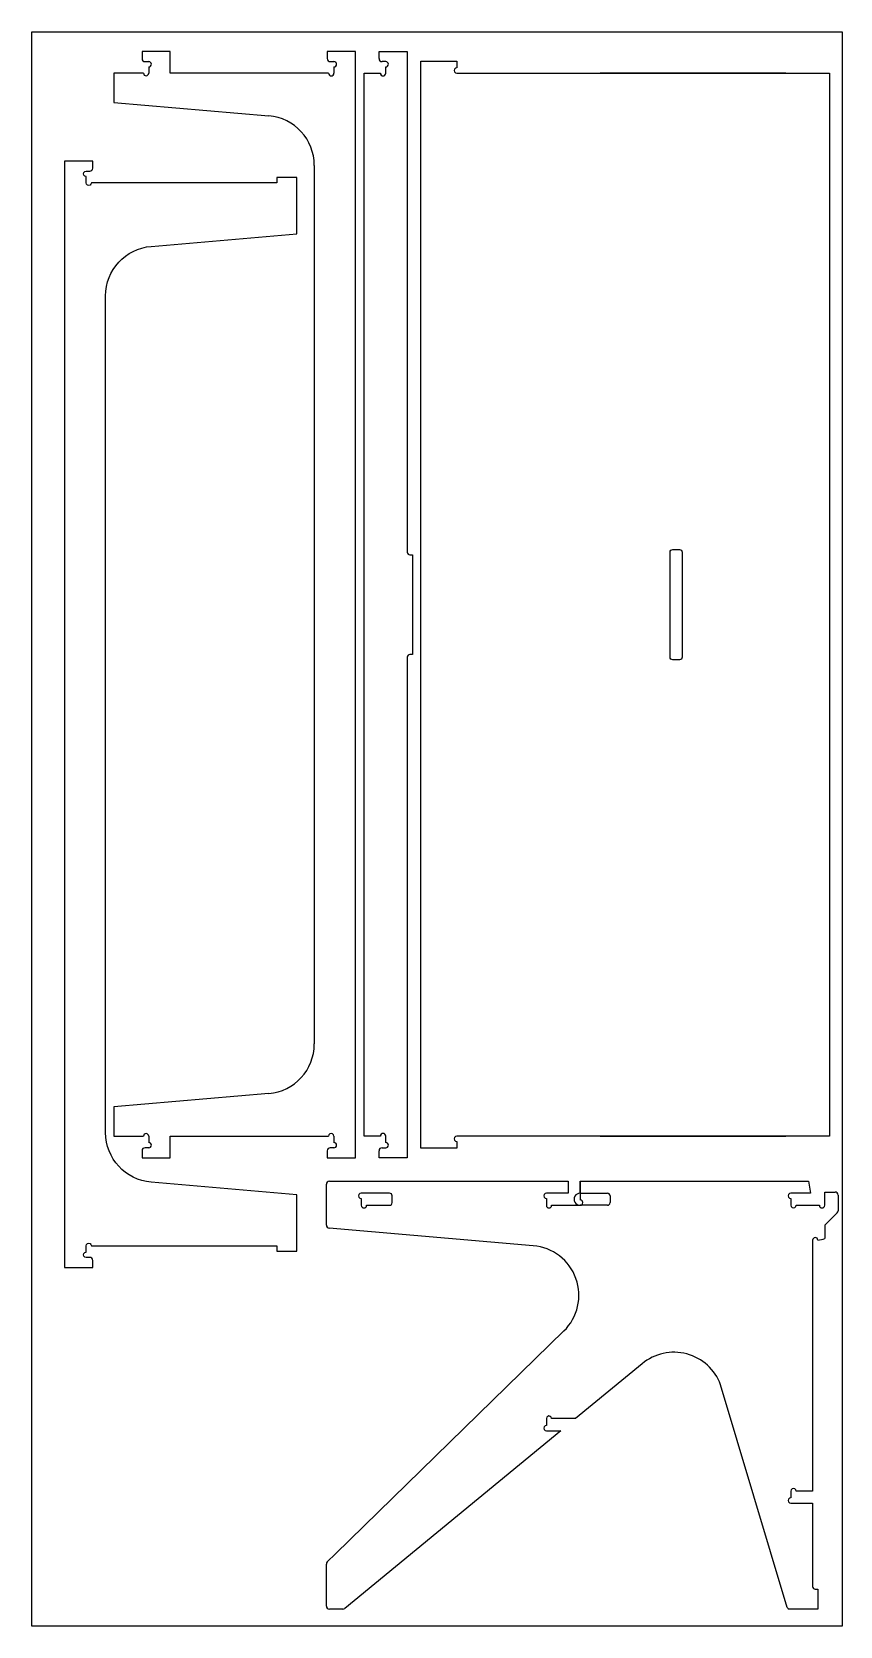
# Model space of a CAD drawing. Header units: centimetres. Extents: x -192 to 192, y -120 to 148.
# Drawn here: x -52 to 69.7, y -120 to 120 of the extents above; entities that cross this region are included whole.
import ezdxf

# ---------------------------------------------------------------- set-up
doc = ezdxf.new("R2010")
doc.units = ezdxf.units.CM
doc.header["$MEASUREMENT"] = 0
doc.layers.add('layer 1', color=7, linetype='Continuous')

msp = doc.modelspace()

# ---------------------------------------------------------------- linework, layer by layer
at = {"layer": 'layer 1', "color": 18, "lineweight": 25}
msp.add_open_spline([(70, 120), (70, 120), (-52, 120), (-52, 120), (-52, 120), (-52, 120), (-52, -120), (-52, -120), (-52, -120), (-52, -120), (70, -120), (70, -120), (70, -120), (70, -120), (70, 120), (70, 120)], degree=3, knots=[0, 0, 0, 0, 0.2, 0.2, 0.2, 0.2, 0.4, 0.4, 0.4, 0.4, 0.6, 0.6, 0.6, 0.6, 1, 1, 1, 1], dxfattribs=at)
at = {"layer": 'layer 1', "color": 6, "lineweight": 25}
for points in [[(-31.15742, 117.02982), (-31.15742, 117.02982), (-35.40742, 117.02982), (-35.40742, 117.02982)], [(-35.40742, 117.02982), (-35.40742, 117.02982), (-35.40742, 115.97982), (-35.40742, 115.97982)], [(-34.95742, 115.52982), (-34.95742, 115.52982), (-34.40742, 115.52982), (-34.40742, 115.52982)], [(-31.15742, 113.76982), (-31.15742, 113.76982), (-31.15742, 117.02982), (-31.15742, 117.02982)], [(-3.27742, 117.02982), (-3.27742, 117.02982), (-7.52742, 117.02982), (-7.52742, 117.02982)], [(-7.52742, 117.02982), (-7.52742, 117.02982), (-7.52742, 115.97982), (-7.52742, 115.97982)], [(-7.07742, 115.52982), (-7.07742, 115.52982), (-6.52742, 115.52982), (-6.52742, 115.52982)], [(-3.27742, -49.49018), (-3.27742, -49.49018), (-3.27742, 117.02982), (-3.27742, 117.02982)], [(0.27258, 115.97982), (0.27258, 115.97982), (0.27258, 117.02982), (0.27258, 117.02982)], [(0.27258, 117.02982), (0.27258, 117.02982), (4.52258, 117.02982), (4.52258, 117.02982)], [(1.27258, 115.52982), (1.27258, 115.52982), (0.72258, 115.52982), (0.72258, 115.52982)], [(4.52258, 117.02982), (4.52258, 117.02982), (4.52258, 41.66982), (4.52258, 41.66982)], [(6.54258, -48.03018), (6.54258, -48.03018), (6.54258, 115.56982), (6.54258, 115.56982)], [(6.54258, 115.56982), (6.54258, 115.56982), (11.96258, 115.56982), (11.96258, 115.56982)], [(11.96258, 115.56982), (11.96258, 115.56982), (11.96258, 114.56982), (11.96258, 114.56982)], [(-39.65742, 113.76982), (-39.65742, 113.76982), (-39.65742, 109.36982), (-39.65742, 109.36982)], [(-35.20663, 113.76982), (-35.20663, 113.76982), (-39.65742, 113.76982), (-39.65742, 113.76982)], [(-34.40742, 114.72982), (-34.40742, 114.72982), (-34.40742, 113.79199), (-34.40742, 113.79199)], [(-7.32742, 113.76982), (-7.32742, 113.76982), (-31.15742, 113.76982), (-31.15742, 113.76982)], [(-6.52742, 114.72982), (-6.52742, 114.72982), (-6.52742, 113.76982), (-6.52742, 113.76982)], [(-1.97741, -46.23018), (-1.97741, -46.23018), (-1.97741, 113.76982), (-1.97741, 113.76982)], [(-1.97741, 113.76982), (-1.97741, 113.76982), (0.47258, 113.76982), (0.47258, 113.76982)], [(1.27258, 113.76982), (1.27258, 113.76982), (1.27258, 114.72982), (1.27258, 114.72982)], [(11.96259, 113.76982), (11.96259, 113.76982), (68.08658, 113.76982), (68.08658, 113.76982)], [(61.49258, 113.76982), (61.49258, 113.76982), (33.54259, 113.76982), (33.54259, 113.76982)], [(68.08658, 113.76982), (68.08658, 113.76982), (68.08658, -46.23018), (68.08658, -46.23018)], [(-39.65742, 109.36982), (-39.65742, 109.36982), (-16.33679, 107.37053), (-16.33679, 107.37053)], [(-9.47742, 99.89794), (-9.47742, 103.79176), (-12.45721, 107.03794), (-16.33679, 107.37053)], [(-9.47742, 99.89794), (-9.47742, 99.89794), (-9.47742, -32.35831), (-9.47742, -32.35831)], [(4.92258, 41.26982), (4.92258, 41.26982), (5.32258, 41.26982), (5.32258, 41.26982)], [(5.32258, 41.26982), (5.32258, 41.26982), (5.32258, 26.26982), (5.32258, 26.26982)], [(4.52258, 25.86982), (4.52258, 25.86982), (4.52258, -49.49018), (4.52258, -49.49018)], [(5.32258, 26.26982), (5.32258, 26.26982), (4.92258, 26.26982), (4.92258, 26.26982)], [(-16.33679, -39.8309), (-12.45722, -39.4983), (-9.47744, -36.25215), (-9.47742, -32.35835)], [(-16.33679, -39.8309), (-16.33679, -39.8309), (-39.65742, -41.83018), (-39.65742, -41.83018)], [(-39.65742, -41.83018), (-39.65742, -41.83018), (-39.65742, -46.23018), (-39.65742, -46.23018)], [(-39.65742, -46.23018), (-39.65742, -46.23018), (-35.20663, -46.23018), (-35.20663, -46.23018)], [(-34.40742, -47.99018), (-34.40742, -47.99018), (-34.95742, -47.99018), (-34.95742, -47.99018)], [(-34.40742, -46.25236), (-34.40742, -46.25236), (-34.40742, -47.19018), (-34.40742, -47.19018)], [(-31.15742, -49.49018), (-31.15742, -49.49018), (-31.15742, -46.23018), (-31.15742, -46.23018)], [(-31.15742, -46.23018), (-31.15742, -46.23018), (-7.32742, -46.23018), (-7.32742, -46.23018)], [(-6.52742, -47.99018), (-6.52742, -47.99018), (-7.07742, -47.99018), (-7.07742, -47.99018)], [(-6.52742, -46.23018), (-6.52742, -46.23018), (-6.52742, -47.19018), (-6.52742, -47.19018)], [(0.47258, -46.23018), (0.47258, -46.23018), (-1.97741, -46.23018), (-1.97741, -46.23018)], [(0.72258, -47.99018), (0.72258, -47.99018), (1.27258, -47.99018), (1.27258, -47.99018)], [(1.27258, -47.19018), (1.27258, -47.19018), (1.27258, -46.23018), (1.27258, -46.23018)], [(11.96258, -47.03018), (11.96258, -47.03018), (11.96258, -48.03018), (11.96258, -48.03018)], [(68.08658, -46.23018), (68.08658, -46.23018), (11.96259, -46.23018), (11.96259, -46.23018)], [(33.54259, -46.23018), (33.54259, -46.23018), (61.49258, -46.23018), (61.49258, -46.23018)], [(-35.40742, -48.44018), (-35.40742, -48.44018), (-35.40742, -49.49018), (-35.40742, -49.49018)], [(-35.40742, -49.49018), (-35.40742, -49.49018), (-31.15742, -49.49018), (-31.15742, -49.49018)], [(-7.52742, -48.44018), (-7.52742, -48.44018), (-7.52742, -49.49018), (-7.52742, -49.49018)], [(-7.52742, -49.49018), (-7.52742, -49.49018), (-3.27742, -49.49018), (-3.27742, -49.49018)], [(0.27258, -49.49018), (0.27258, -49.49018), (0.27258, -48.44018), (0.27258, -48.44018)], [(4.52258, -49.49018), (4.52258, -49.49018), (0.27258, -49.49018), (0.27258, -49.49018)], [(11.96258, -48.03018), (11.96258, -48.03018), (6.54258, -48.03018), (6.54258, -48.03018)], [(-7.65742, -59.64928), (-7.65742, -59.64928), (-7.65742, -53.48018), (-7.65742, -53.48018)], [(-7.20742, -53.03018), (-7.20742, -53.03018), (28.72259, -53.03018), (28.72259, -53.03018)], [(1.84258, -54.83019), (1.84258, -54.83019), (-2.40742, -54.83019), (-2.40742, -54.83019)], [(28.72259, -54.83018), (28.72259, -54.83018), (25.45259, -54.83018), (25.45259, -54.83018)], [(28.72259, -53.03018), (28.72259, -53.03018), (28.72259, -54.83018), (28.72259, -54.83018)], [(30.54259, -54.83018), (30.54259, -54.83018), (30.54259, -53.03018), (30.54259, -53.03018)], [(30.54259, -53.03018), (30.54259, -53.03018), (64.9252, -53.03018), (64.9252, -53.03018)], [(30.54259, -53.03018), (30.54259, -53.03018), (30.54259, -55.85018), (30.54259, -55.85018)], [(65.24258, -54.83018), (65.24258, -54.83018), (62.27258, -54.83018), (62.27258, -54.83018)], [(64.9252, -53.03018), (64.9252, -53.03018), (65.24258, -54.83018), (65.24258, -54.83018)], [(67.36258, -56.65018), (67.36258, -56.65018), (67.36258, -54.65018), (67.36258, -54.65018)], [(67.36258, -54.65018), (67.36258, -54.65018), (68.91258, -54.65018), (68.91258, -54.65018)], [(69.36258, -55.10018), (69.36258, -55.10018), (69.36258, -57.46379), (69.36258, -57.46379)], [(-2.40742, -55.63019), (-2.40742, -55.63019), (-2.40742, -56.65018), (-2.40742, -56.65018)], [(-1.60742, -56.65018), (-1.60742, -56.65018), (1.84258, -56.65018), (1.84258, -56.65018)], [(1.84258, -56.65018), (2.0635, -56.65018), (2.24258, -56.4711), (2.24258, -56.25019)], [(2.24258, -56.25018), (2.24258, -56.25018), (2.24258, -55.23019), (2.24258, -55.23019)], [(25.45259, -55.63018), (25.45259, -55.63018), (25.45259, -56.65018), (25.45259, -56.65018)], [(26.25259, -56.65018), (26.25259, -56.65018), (30.54259, -56.65018), (30.54259, -56.65018)], [(62.27258, -55.63018), (62.27258, -55.63018), (62.27258, -56.65018), (62.27258, -56.65018)], [(63.07258, -56.65018), (63.07258, -56.65018), (65.54258, -56.65018), (65.54258, -56.65018)], [(65.54258, -56.65018), (65.54258, -56.65018), (66.56258, -56.65018), (66.56258, -56.65018)], [(69.23078, -57.78198), (69.31517, -57.69759), (69.36258, -57.58314), (69.36258, -57.46379)], [(-7.65742, -59.64928), (-7.65742, -59.88291), (-7.47863, -60.07768), (-7.24585, -60.09763)], [(67.49439, -59.51838), (67.41, -59.60277), (67.36258, -59.71723), (67.36258, -59.83658)], [(67.36258, -59.83658), (67.36258, -59.83658), (67.36258, -61.65018), (67.36258, -61.65018)], [(69.23078, -57.78198), (69.23078, -57.78198), (67.49439, -59.51838), (67.49439, -59.51838)], [(23.49084, -62.7327), (23.49084, -62.7327), (-7.24585, -60.09763), (-7.24585, -60.09763)], [(65.54258, -61.90597), (65.54258, -61.90597), (65.54258, -65.77853), (65.54258, -65.77853)], [(66.34137, -61.87487), (66.68846, -61.83447), (67.0306, -61.7592), (67.36258, -61.65018)], [(65.54258, -65.77853), (65.54258, -65.77853), (65.54258, -99.66511), (65.54258, -99.66511)], [(-6.27653, -109.11931), (-6.27653, -109.11931), (28.08921, -75.57212), (28.08921, -75.57212)], [(39.86326, -80.51191), (39.86326, -80.51191), (29.82878, -88.76672), (29.82878, -88.76672)], [(61.72908, -117.21617), (61.72908, -117.21617), (51.69039, -83.66269), (51.69039, -83.66269)], [(51.69039, -83.66269), (51.69039, -83.66269), (51.69055, -83.66344), (51.69055, -83.66344)], [(25.45259, -88.76672), (25.45259, -88.76672), (25.45259, -89.78672), (25.45259, -89.78672)], [(28.72259, -88.76672), (28.72259, -88.76672), (26.25259, -88.76672), (26.25259, -88.76672)], [(29.82878, -88.76672), (29.82878, -88.76672), (28.72259, -88.76672), (28.72259, -88.76672)], [(27.6164, -90.58672), (27.6164, -90.58672), (-3.50107, -116.18531), (-3.50107, -116.18531)], [(25.45259, -90.58672), (25.45259, -90.58672), (27.6164, -90.58672), (27.6164, -90.58672)], [(62.27258, -99.66511), (62.27258, -99.66511), (62.27258, -100.68511), (62.27258, -100.68511)], [(65.54258, -99.66511), (65.54258, -99.66511), (63.07258, -99.66511), (63.07258, -99.66511)], [(62.27258, -101.48511), (62.27258, -101.48511), (65.54258, -101.48511), (65.54258, -101.48511)], [(65.54258, -101.48511), (65.54258, -101.48511), (65.54258, -114.03018), (65.54258, -114.03018)], [(-7.52176, -110.33488), (-7.60851, -110.41956), (-7.65742, -110.53566), (-7.65742, -110.65689)], [(-7.52176, -110.33488), (-7.52176, -110.33488), (-6.27653, -109.11931), (-6.27653, -109.11931)], [(-7.65742, -116.98018), (-7.65742, -116.98018), (-7.65742, -110.65689), (-7.65742, -110.65689)], [(65.94258, -114.43018), (65.94258, -114.43018), (66.34258, -114.43018), (66.34258, -114.43018)], [(66.34258, -114.43018), (66.34258, -114.43018), (66.34258, -117.43018), (66.34258, -117.43018)], [(-5.16488, -117.43018), (-5.16488, -117.43018), (-7.20742, -117.43018), (-7.20742, -117.43018)], [(-5.16488, -117.43018), (-5.06, -117.43018), (-4.95841, -117.39355), (-4.87767, -117.32661)], [(-3.50107, -116.18531), (-3.50107, -116.18531), (-4.87767, -117.32661), (-4.87767, -117.32661)], [(61.72908, -117.21617), (61.76708, -117.34318), (61.88392, -117.43018), (62.01649, -117.43018)], [(65.54258, -117.43018), (65.54258, -117.43018), (62.01649, -117.43018), (62.01649, -117.43018)], [(66.34258, -117.43018), (66.34258, -117.43018), (65.54258, -117.43018), (65.54258, -117.43018)]]:
    msp.add_open_spline(points, degree=3, dxfattribs=at)
for points, knots in [([(-35.40742, 115.97982), (-35.40742, 115.86047), (-35.36, 115.74601), (-35.27561, 115.66162), (-35.27561, 115.66162), (-35.19122, 115.57723), (-35.07676, 115.52982), (-34.95742, 115.52982)], [0, 0, 0, 0, 0.333333333, 0.333333333, 0.333333333, 0.333333333, 1, 1, 1, 1]), ([(-34.40742, 114.72982), (-34.1865, 114.72982), (-34.00742, 114.9089), (-34.00742, 115.12982), (-34.00742, 115.12982), (-34.00741, 115.35073), (-34.1865, 115.52982), (-34.40741, 115.52982)], [0, 0, 0, 0, 0.333333333, 0.333333333, 0.333333333, 0.333333333, 1, 1, 1, 1]), ([(-7.52742, 115.97982), (-7.52742, 115.86047), (-7.48, 115.74601), (-7.39561, 115.66162), (-7.39561, 115.66162), (-7.31122, 115.57723), (-7.19676, 115.52982), (-7.07742, 115.52982)], [0, 0, 0, 0, 0.333333333, 0.333333333, 0.333333333, 0.333333333, 1, 1, 1, 1]), ([(-6.52742, 114.72982), (-6.3065, 114.72982), (-6.12742, 114.9089), (-6.12742, 115.12982), (-6.12742, 115.12982), (-6.12741, 115.35073), (-6.3065, 115.52982), (-6.52741, 115.52982)], [0, 0, 0, 0, 0.333333333, 0.333333333, 0.333333333, 0.333333333, 1, 1, 1, 1]), ([(0.27258, 115.97982), (0.27258, 115.86047), (0.32, 115.74601), (0.40439, 115.66162), (0.40439, 115.66162), (0.48878, 115.57723), (0.60324, 115.52982), (0.72258, 115.52982)], [0, 0, 0, 0, 0.333333333, 0.333333333, 0.333333333, 0.333333333, 1, 1, 1, 1]), ([(1.27258, 114.72982), (1.4935, 114.72982), (1.67258, 114.9089), (1.67258, 115.12982), (1.67258, 115.12982), (1.67259, 115.35073), (1.4935, 115.52982), (1.27259, 115.52982)], [0, 0, 0, 0, 0.333333333, 0.333333333, 0.333333333, 0.333333333, 1, 1, 1, 1]), ([(-35.20663, 113.76982), (-35.1932, 113.55471), (-35.01176, 113.38892), (-34.79631, 113.39489), (-34.79631, 113.39489), (-34.58087, 113.40087), (-34.4089, 113.57647), (-34.40742, 113.79199)], [0, 0, 0, 0, 0.333333333, 0.333333333, 0.333333333, 0.333333333, 1, 1, 1, 1]), ([(-7.32742, 113.76982), (-7.32742, 113.5489), (-7.14833, 113.36982), (-6.92742, 113.36982), (-6.92742, 113.36982), (-6.7065, 113.36982), (-6.52742, 113.5489), (-6.52742, 113.76981)], [0, 0, 0, 0, 0.333333333, 0.333333333, 0.333333333, 0.333333333, 1, 1, 1, 1]), ([(0.47258, 113.76982), (0.47258, 113.5489), (0.65167, 113.36982), (0.87258, 113.36982), (0.87258, 113.36982), (1.0935, 113.36982), (1.27258, 113.5489), (1.27258, 113.76981)], [0, 0, 0, 0, 0.333333333, 0.333333333, 0.333333333, 0.333333333, 1, 1, 1, 1]), ([(11.96258, 114.56982), (11.81968, 114.56982), (11.68763, 114.49358), (11.61617, 114.36982), (11.61617, 114.36982), (11.54472, 114.24606), (11.54472, 114.09358), (11.61617, 113.96982), (11.61617, 113.96982), (11.68763, 113.84606), (11.81968, 113.76982), (11.96258, 113.76982)], [0, 0, 0, 0, 0.25, 0.25, 0.25, 0.25, 0.5, 0.5, 0.5, 0.5, 1, 1, 1, 1]), ([(-12.09742, -55.05529), (-12.09742, -55.05529), (-12.09742, -63.53018), (-12.09742, -63.53018), (-12.09742, -63.53018), (-12.09742, -63.53018), (-15.09742, -63.53018), (-15.09742, -63.53018), (-15.09742, -63.53018), (-15.09742, -63.53018), (-15.09742, -62.73018), (-15.09742, -62.73018), (-15.09742, -62.73018), (-15.09742, -62.73018), (-43.04742, -62.73018), (-43.04742, -62.73018), (-43.04742, -62.73018), (-43.04742, -62.58728), (-43.12365, -62.45523), (-43.24742, -62.38377), (-43.24742, -62.38377), (-43.37118, -62.31232), (-43.52365, -62.31232), (-43.64742, -62.38377), (-43.64742, -62.38377), (-43.77118, -62.45523), (-43.84742, -62.58728), (-43.84742, -62.73018), (-43.84742, -62.73018), (-43.84742, -62.73018), (-43.84742, -63.69018), (-43.84742, -63.69018), (-43.84742, -63.69018), (-43.99032, -63.69018), (-44.12237, -63.76642), (-44.19383, -63.89018), (-44.19383, -63.89018), (-44.26528, -64.01394), (-44.26528, -64.16642), (-44.19383, -64.29018), (-44.19383, -64.29018), (-44.12237, -64.41394), (-43.99032, -64.49018), (-43.84742, -64.49018), (-43.84742, -64.49018), (-43.84742, -64.49018), (-43.29742, -64.49018), (-43.29742, -64.49018), (-43.29742, -64.49018), (-43.17814, -64.49011), (-43.06373, -64.53742), (-42.97934, -64.6217), (-42.97934, -64.6217), (-42.89494, -64.70599), (-42.84749, -64.82091), (-42.84742, -64.94018), (-42.84742, -64.94018), (-42.84742, -64.94018), (-42.84742, -65.99018), (-42.84742, -65.99018), (-42.84742, -65.99018), (-42.84742, -65.99018), (-47.09742, -65.99018), (-47.09742, -65.99018), (-47.09742, -65.99018), (-47.09742, -65.99018), (-47.09742, 100.52982), (-47.09742, 100.52982), (-47.09742, 100.52982), (-47.09742, 100.52982), (-42.84742, 100.52982), (-42.84742, 100.52982), (-42.84742, 100.52982), (-42.84742, 100.52982), (-42.84742, 99.47982), (-42.84742, 99.47982), (-42.84742, 99.47982), (-42.84734, 99.36054), (-42.89465, 99.24613), (-42.97893, 99.16174), (-42.97893, 99.16174), (-43.06322, 99.07735), (-43.17814, 99.02989), (-43.29742, 99.02982), (-43.29742, 99.02982), (-43.29742, 99.02982), (-43.84742, 99.02982), (-43.84742, 99.02982), (-43.84742, 99.02982), (-43.99032, 99.02982), (-44.12237, 98.95358), (-44.19383, 98.82982), (-44.19383, 98.82982), (-44.26528, 98.70606), (-44.26528, 98.55358), (-44.19383, 98.42982), (-44.19383, 98.42982), (-44.12237, 98.30606), (-43.99032, 98.22982), (-43.84742, 98.22982), (-43.84742, 98.22982), (-43.84742, 98.22982), (-43.84742, 97.26982), (-43.84742, 97.26982), (-43.84742, 97.26982), (-43.84742, 97.12691), (-43.77118, 96.99486), (-43.64742, 96.92341), (-43.64742, 96.92341), (-43.52365, 96.85195), (-43.37118, 96.85195), (-43.24742, 96.92341), (-43.24742, 96.92341), (-43.12365, 96.99486), (-43.04742, 97.12691), (-43.04742, 97.26982), (-43.04742, 97.26982), (-43.04742, 97.26982), (-15.09742, 97.26982), (-15.09742, 97.26982), (-15.09742, 97.26982), (-15.09742, 97.26982), (-15.09742, 98.06982), (-15.09742, 98.06982), (-15.09742, 98.06982), (-15.09742, 98.06982), (-12.09742, 98.06982), (-12.09742, 98.06982), (-12.09742, 98.06982), (-12.09742, 98.06982), (-12.09742, 89.59492), (-12.09742, 89.59492), (-12.09742, 89.59492), (-12.09742, 89.59492), (-34.03898, 87.71386), (-34.03898, 87.71386), (-34.03898, 87.71386), (-34.03898, 87.71386), (-34.03901, 87.71386), (-34.03901, 87.71386), (-34.03901, 87.71386), (-37.92025, 87.37854), (-40.89949, 84.13705), (-40.89742, 80.24136), (-40.89742, 80.24136), (-40.89742, 80.24136), (-40.89742, -45.70172), (-40.89742, -45.70172), (-40.89742, -45.70172), (-40.89534, -49.59779), (-37.92005, -52.84359), (-34.03804, -53.17431), (-34.03804, -53.17431), (-34.03804, -53.17431), (-32.88489, -53.27317), (-32.88489, -53.27317), (-32.88489, -53.27317), (-32.88489, -53.27317), (-12.09742, -55.05529), (-12.09742, -55.05529)], [0, 0, 0, 0, 0.024390244, 0.024390244, 0.024390244, 0.024390244, 0.048780488, 0.048780488, 0.048780488, 0.048780488, 0.073170732, 0.073170732, 0.073170732, 0.073170732, 0.097560976, 0.097560976, 0.097560976, 0.097560976, 0.12195122, 0.12195122, 0.12195122, 0.12195122, 0.146341463, 0.146341463, 0.146341463, 0.146341463, 0.170731707, 0.170731707, 0.170731707, 0.170731707, 0.195121951, 0.195121951, 0.195121951, 0.195121951, 0.219512195, 0.219512195, 0.219512195, 0.219512195, 0.243902439, 0.243902439, 0.243902439, 0.243902439, 0.268292683, 0.268292683, 0.268292683, 0.268292683, 0.292682927, 0.292682927, 0.292682927, 0.292682927, 0.317073171, 0.317073171, 0.317073171, 0.317073171, 0.341463415, 0.341463415, 0.341463415, 0.341463415, 0.365853659, 0.365853659, 0.365853659, 0.365853659, 0.390243902, 0.390243902, 0.390243902, 0.390243902, 0.414634146, 0.414634146, 0.414634146, 0.414634146, 0.43902439, 0.43902439, 0.43902439, 0.43902439, 0.463414634, 0.463414634, 0.463414634, 0.463414634, 0.487804878, 0.487804878, 0.487804878, 0.487804878, 0.512195122, 0.512195122, 0.512195122, 0.512195122, 0.536585366, 0.536585366, 0.536585366, 0.536585366, 0.56097561, 0.56097561, 0.56097561, 0.56097561, 0.585365854, 0.585365854, 0.585365854, 0.585365854, 0.609756098, 0.609756098, 0.609756098, 0.609756098, 0.634146341, 0.634146341, 0.634146341, 0.634146341, 0.658536585, 0.658536585, 0.658536585, 0.658536585, 0.682926829, 0.682926829, 0.682926829, 0.682926829, 0.707317073, 0.707317073, 0.707317073, 0.707317073, 0.731707317, 0.731707317, 0.731707317, 0.731707317, 0.756097561, 0.756097561, 0.756097561, 0.756097561, 0.780487805, 0.780487805, 0.780487805, 0.780487805, 0.804878049, 0.804878049, 0.804878049, 0.804878049, 0.829268293, 0.829268293, 0.829268293, 0.829268293, 0.853658537, 0.853658537, 0.853658537, 0.853658537, 0.87804878, 0.87804878, 0.87804878, 0.87804878, 0.902439024, 0.902439024, 0.902439024, 0.902439024, 0.926829268, 0.926829268, 0.926829268, 0.926829268, 0.951219512, 0.951219512, 0.951219512, 0.951219512, 1, 1, 1, 1]), ([(4.52258, 41.66982), (4.52258, 41.56373), (4.56473, 41.46199), (4.63974, 41.38697), (4.63974, 41.38697), (4.71476, 41.31196), (4.8165, 41.26982), (4.92258, 41.26982)], [0, 0, 0, 0, 0.333333333, 0.333333333, 0.333333333, 0.333333333, 1, 1, 1, 1]), ([(4.92258, 26.26982), (4.8165, 26.26982), (4.71476, 26.22767), (4.63974, 26.15266), (4.63974, 26.15266), (4.56473, 26.07764), (4.52258, 25.9759), (4.52258, 25.86982)], [0, 0, 0, 0, 0.333333333, 0.333333333, 0.333333333, 0.333333333, 1, 1, 1, 1]), ([(-34.95742, -47.99018), (-35.07676, -47.99018), (-35.19122, -48.03759), (-35.27561, -48.12199), (-35.27561, -48.12199), (-35.36, -48.20638), (-35.40742, -48.32084), (-35.40742, -48.44018)], [0, 0, 0, 0, 0.333333333, 0.333333333, 0.333333333, 0.333333333, 1, 1, 1, 1]), ([(-34.40742, -46.25236), (-34.4089, -46.03684), (-34.58087, -45.86124), (-34.79631, -45.85526), (-34.79631, -45.85526), (-35.01176, -45.84928), (-35.1932, -46.01508), (-35.20663, -46.23018)], [0, 0, 0, 0, 0.333333333, 0.333333333, 0.333333333, 0.333333333, 1, 1, 1, 1]), ([(-34.40742, -47.99018), (-34.1865, -47.99018), (-34.00742, -47.8111), (-34.00742, -47.59018), (-34.00742, -47.59018), (-34.00741, -47.36927), (-34.1865, -47.19018), (-34.40741, -47.19018)], [0, 0, 0, 0, 0.333333333, 0.333333333, 0.333333333, 0.333333333, 1, 1, 1, 1]), ([(-7.07742, -47.99018), (-7.19676, -47.99018), (-7.31122, -48.03759), (-7.39561, -48.12199), (-7.39561, -48.12199), (-7.48, -48.20638), (-7.52742, -48.32084), (-7.52742, -48.44018)], [0, 0, 0, 0, 0.333333333, 0.333333333, 0.333333333, 0.333333333, 1, 1, 1, 1]), ([(-6.52742, -46.23018), (-6.52742, -46.08728), (-6.60366, -45.95523), (-6.72742, -45.88377), (-6.72742, -45.88377), (-6.85118, -45.81232), (-7.00366, -45.81232), (-7.12742, -45.88377), (-7.12742, -45.88377), (-7.25118, -45.95523), (-7.32742, -46.08728), (-7.32742, -46.23018)], [0, 0, 0, 0, 0.25, 0.25, 0.25, 0.25, 0.5, 0.5, 0.5, 0.5, 1, 1, 1, 1]), ([(-6.52742, -47.99018), (-6.3065, -47.99018), (-6.12742, -47.8111), (-6.12742, -47.59018), (-6.12742, -47.59018), (-6.12741, -47.36927), (-6.3065, -47.19018), (-6.52741, -47.19018)], [0, 0, 0, 0, 0.333333333, 0.333333333, 0.333333333, 0.333333333, 1, 1, 1, 1]), ([(0.72258, -47.99018), (0.60324, -47.99018), (0.48878, -48.03759), (0.40439, -48.12199), (0.40439, -48.12199), (0.32, -48.20638), (0.27258, -48.32084), (0.27258, -48.44018)], [0, 0, 0, 0, 0.333333333, 0.333333333, 0.333333333, 0.333333333, 1, 1, 1, 1]), ([(1.27258, -46.23018), (1.27258, -46.00927), (1.0935, -45.83018), (0.87259, -45.83018), (0.87259, -45.83018), (0.65167, -45.83018), (0.47259, -46.00927), (0.47258, -46.23018)], [0, 0, 0, 0, 0.333333333, 0.333333333, 0.333333333, 0.333333333, 1, 1, 1, 1]), ([(1.27258, -47.99018), (1.4935, -47.99018), (1.67258, -47.8111), (1.67258, -47.59018), (1.67258, -47.59018), (1.67259, -47.36927), (1.4935, -47.19018), (1.27259, -47.19018)], [0, 0, 0, 0, 0.333333333, 0.333333333, 0.333333333, 0.333333333, 1, 1, 1, 1]), ([(11.96259, -46.23018), (11.81968, -46.23018), (11.68763, -46.30642), (11.61618, -46.43018), (11.61618, -46.43018), (11.54472, -46.55394), (11.54472, -46.70642), (11.61617, -46.83018), (11.61617, -46.83018), (11.68763, -46.95394), (11.81968, -47.03018), (11.96258, -47.03018)], [0, 0, 0, 0, 0.25, 0.25, 0.25, 0.25, 0.5, 0.5, 0.5, 0.5, 1, 1, 1, 1]), ([(-7.20742, -53.03018), (-7.32676, -53.03018), (-7.44122, -53.07759), (-7.52561, -53.16199), (-7.52561, -53.16199), (-7.61, -53.24638), (-7.65742, -53.36084), (-7.65742, -53.48018)], [0, 0, 0, 0, 0.333333333, 0.333333333, 0.333333333, 0.333333333, 1, 1, 1, 1]), ([(-2.40742, -54.83019), (-2.55032, -54.83019), (-2.68237, -54.90643), (-2.75383, -55.03019), (-2.75383, -55.03019), (-2.82528, -55.15395), (-2.82528, -55.30643), (-2.75383, -55.43019), (-2.75383, -55.43019), (-2.68237, -55.55395), (-2.55032, -55.63019), (-2.40742, -55.63019)], [0, 0, 0, 0, 0.25, 0.25, 0.25, 0.25, 0.5, 0.5, 0.5, 0.5, 1, 1, 1, 1]), ([(2.24258, -55.23019), (2.24258, -55.1241), (2.20044, -55.02236), (2.12543, -54.94734), (2.12543, -54.94734), (2.05041, -54.87233), (1.94867, -54.83019), (1.84258, -54.83019)], [0, 0, 0, 0, 0.333333333, 0.333333333, 0.333333333, 0.333333333, 1, 1, 1, 1]), ([(25.45259, -54.83018), (25.30968, -54.83018), (25.17763, -54.90642), (25.10618, -55.03018), (25.10618, -55.03018), (25.03472, -55.15394), (25.03472, -55.30642), (25.10618, -55.43018), (25.10618, -55.43018), (25.17763, -55.55394), (25.30968, -55.63018), (25.45259, -55.63018)], [0, 0, 0, 0, 0.25, 0.25, 0.25, 0.25, 0.5, 0.5, 0.5, 0.5, 1, 1, 1, 1]), ([(62.27258, -54.83018), (62.12968, -54.83018), (61.99763, -54.90642), (61.92617, -55.03018), (61.92617, -55.03018), (61.85472, -55.15394), (61.85472, -55.30642), (61.92617, -55.43018), (61.92617, -55.43018), (61.99763, -55.55394), (62.12968, -55.63018), (62.27258, -55.63018)], [0, 0, 0, 0, 0.25, 0.25, 0.25, 0.25, 0.5, 0.5, 0.5, 0.5, 1, 1, 1, 1]), ([(69.36258, -55.10018), (69.36258, -54.98083), (69.31517, -54.86638), (69.23078, -54.78198), (69.23078, -54.78198), (69.14639, -54.69759), (69.03193, -54.65018), (68.91258, -54.65018)], [0, 0, 0, 0, 0.333333333, 0.333333333, 0.333333333, 0.333333333, 1, 1, 1, 1]), ([(-2.40742, -56.65018), (-2.40742, -56.8711), (-2.22833, -57.05018), (-2.00742, -57.05018), (-2.00742, -57.05018), (-1.7865, -57.05018), (-1.60742, -56.8711), (-1.60742, -56.65019)], [0, 0, 0, 0, 0.333333333, 0.333333333, 0.333333333, 0.333333333, 1, 1, 1, 1]), ([(25.45259, -56.65018), (25.45259, -56.8711), (25.63167, -57.05018), (25.85259, -57.05018), (25.85259, -57.05018), (26.0735, -57.05018), (26.25259, -56.8711), (26.25259, -56.65019)], [0, 0, 0, 0, 0.333333333, 0.333333333, 0.333333333, 0.333333333, 1, 1, 1, 1]), ([(30.54259, -56.65018), (30.7635, -56.65018), (30.94259, -56.4711), (30.94259, -56.25018), (30.94259, -56.25018), (30.94259, -56.02927), (30.7635, -55.85018), (30.54259, -55.85018)], [0, 0, 0, 0, 0.333333333, 0.333333333, 0.333333333, 0.333333333, 1, 1, 1, 1]), ([(62.27258, -56.65018), (62.27258, -56.79309), (62.34882, -56.92514), (62.47258, -56.99659), (62.47258, -56.99659), (62.59634, -57.06805), (62.74882, -57.06805), (62.87258, -56.99659), (62.87258, -56.99659), (62.99634, -56.92514), (63.07258, -56.79309), (63.07258, -56.65018)], [0, 0, 0, 0, 0.25, 0.25, 0.25, 0.25, 0.5, 0.5, 0.5, 0.5, 1, 1, 1, 1]), ([(66.56258, -56.65018), (66.56258, -56.8711), (66.74167, -57.05018), (66.96258, -57.05018), (66.96258, -57.05018), (67.1835, -57.05018), (67.36258, -56.8711), (67.36258, -56.65018)], [0, 0, 0, 0, 0.333333333, 0.333333333, 0.333333333, 0.333333333, 1, 1, 1, 1]), ([(66.34137, -61.87487), (66.32467, -61.66066), (66.14172, -61.49791), (65.92702, -61.50627), (65.92702, -61.50627), (65.71233, -61.51463), (65.54258, -61.69111), (65.54258, -61.90597)], [0, 0, 0, 0, 0.333333333, 0.333333333, 0.333333333, 0.333333333, 1, 1, 1, 1]), ([(28.08921, -75.57212), (30.18832, -73.52301), (30.90011, -70.43819), (29.91104, -67.67651), (29.91104, -67.67651), (28.92197, -64.91483), (26.4136, -62.98328), (23.49088, -62.7327)], [0, 0, 0, 0, 0.333333333, 0.333333333, 0.333333333, 0.333333333, 1, 1, 1, 1]), ([(51.69055, -83.66344), (50.84292, -81.38343), (48.94218, -79.6561), (46.59172, -79.02978), (46.59172, -79.02978), (44.24126, -78.40347), (41.73303, -78.95598), (39.86326, -80.51191)], [0, 0, 0, 0, 0.333333333, 0.333333333, 0.333333333, 0.333333333, 1, 1, 1, 1]), ([(26.25259, -88.76672), (26.25259, -88.62381), (26.17635, -88.49176), (26.05259, -88.42031), (26.05259, -88.42031), (25.92883, -88.34885), (25.77635, -88.34885), (25.65259, -88.42031), (25.65259, -88.42031), (25.52883, -88.49176), (25.45259, -88.62381), (25.45259, -88.76672)], [0, 0, 0, 0, 0.25, 0.25, 0.25, 0.25, 0.5, 0.5, 0.5, 0.5, 1, 1, 1, 1]), ([(25.45259, -89.78672), (25.30968, -89.78672), (25.17763, -89.86296), (25.10618, -89.98672), (25.10618, -89.98672), (25.03472, -90.11048), (25.03472, -90.26296), (25.10618, -90.38672), (25.10618, -90.38672), (25.17763, -90.51048), (25.30968, -90.58672), (25.45259, -90.58672)], [0, 0, 0, 0, 0.25, 0.25, 0.25, 0.25, 0.5, 0.5, 0.5, 0.5, 1, 1, 1, 1]), ([(62.27258, -100.68511), (62.12968, -100.68511), (61.99763, -100.76135), (61.92617, -100.88511), (61.92617, -100.88511), (61.85472, -101.00887), (61.85472, -101.16135), (61.92617, -101.28511), (61.92617, -101.28511), (61.99763, -101.40887), (62.12968, -101.48511), (62.27258, -101.48511)], [0, 0, 0, 0, 0.25, 0.25, 0.25, 0.25, 0.5, 0.5, 0.5, 0.5, 1, 1, 1, 1]), ([(63.07258, -99.66511), (63.07258, -99.52221), (62.99634, -99.39016), (62.87258, -99.3187), (62.87258, -99.3187), (62.74882, -99.24725), (62.59634, -99.24725), (62.47258, -99.3187), (62.47258, -99.3187), (62.34882, -99.39016), (62.27258, -99.52221), (62.27258, -99.66511)], [0, 0, 0, 0, 0.25, 0.25, 0.25, 0.25, 0.5, 0.5, 0.5, 0.5, 1, 1, 1, 1]), ([(65.54258, -114.03018), (65.54258, -114.13627), (65.58473, -114.23801), (65.65974, -114.31303), (65.65974, -114.31303), (65.73476, -114.38804), (65.8365, -114.43018), (65.94258, -114.43018)], [0, 0, 0, 0, 0.333333333, 0.333333333, 0.333333333, 0.333333333, 1, 1, 1, 1]), ([(-7.65742, -116.98018), (-7.65742, -117.09953), (-7.61001, -117.21399), (-7.52562, -117.29838), (-7.52562, -117.29838), (-7.44123, -117.38277), (-7.32677, -117.43018), (-7.20742, -117.43018)], [0, 0, 0, 0, 0.333333333, 0.333333333, 0.333333333, 0.333333333, 1, 1, 1, 1])]:
    msp.add_open_spline(points, degree=3, knots=knots, dxfattribs=at)
at = {"layer": 'layer 1', "color": 3, "lineweight": 25}
for points, knots in [([(45.90012, 25.86982), (45.90012, 25.86982), (45.90012, 41.66982), (45.90012, 41.66982), (45.90012, 41.66982), (45.90005, 41.77597), (45.85782, 41.87775), (45.78271, 41.95276), (45.78271, 41.95276), (45.7076, 42.02778), (45.60627, 42.06988), (45.50012, 42.06982), (45.50012, 42.06982), (45.50012, 42.06982), (44.47812, 42.06982), (44.47812, 42.06982), (44.47812, 42.06982), (44.37196, 42.06975), (44.27019, 42.02752), (44.19517, 41.95241), (44.19517, 41.95241), (44.12016, 41.8773), (44.07805, 41.77597), (44.07812, 41.66982), (44.07812, 41.66982), (44.07812, 41.66982), (44.07812, 25.92301), (44.07812, 25.92301), (44.07812, 25.92301), (44.07812, 25.92301), (44.07812, 25.86982), (44.07812, 25.86982), (44.07812, 25.86982), (44.07819, 25.76366), (44.12042, 25.66188), (44.19553, 25.58687), (44.19553, 25.58687), (44.27064, 25.51185), (44.37196, 25.46975), (44.47812, 25.46982), (44.47812, 25.46982), (44.47812, 25.46982), (45.50012, 25.46982), (45.50012, 25.46982), (45.50012, 25.46982), (45.60627, 25.46988), (45.70805, 25.51212), (45.78307, 25.58723), (45.78307, 25.58723), (45.85808, 25.66234), (45.90019, 25.76366), (45.90012, 25.86982)], [0, 0, 0, 0, 0.071428571, 0.071428571, 0.071428571, 0.071428571, 0.142857143, 0.142857143, 0.142857143, 0.142857143, 0.214285714, 0.214285714, 0.214285714, 0.214285714, 0.285714286, 0.285714286, 0.285714286, 0.285714286, 0.357142857, 0.357142857, 0.357142857, 0.357142857, 0.428571429, 0.428571429, 0.428571429, 0.428571429, 0.5, 0.5, 0.5, 0.5, 0.571428571, 0.571428571, 0.571428571, 0.571428571, 0.642857143, 0.642857143, 0.642857143, 0.642857143, 0.714285714, 0.714285714, 0.714285714, 0.714285714, 0.785714286, 0.785714286, 0.785714286, 0.785714286, 0.857142857, 0.857142857, 0.857142857, 0.857142857, 1, 1, 1, 1]), ([(30.54259, -54.83018), (30.21748, -54.83018), (29.91706, -55.00363), (29.7545, -55.28518), (29.7545, -55.28518), (29.59195, -55.56674), (29.59195, -55.91363), (29.7545, -56.19518), (29.7545, -56.19518), (29.91706, -56.47674), (30.21748, -56.65018), (30.54259, -56.65018)], [0, 0, 0, 0, 0.25, 0.25, 0.25, 0.25, 0.5, 0.5, 0.5, 0.5, 1, 1, 1, 1]), ([(35.04259, -55.23018), (35.04259, -55.1241), (35.00044, -55.02236), (34.92543, -54.94734), (34.92543, -54.94734), (34.85042, -54.87233), (34.74867, -54.83018), (34.64259, -54.83018)], [0, 0, 0, 0, 0.333333333, 0.333333333, 0.333333333, 0.333333333, 1, 1, 1, 1])]:
    msp.add_open_spline(points, degree=3, knots=knots, dxfattribs=at)
for points in [[(30.54259, -54.83018), (30.54259, -54.83018), (34.64259, -54.83018), (34.64259, -54.83018)], [(34.64259, -56.65018), (34.64259, -56.65018), (30.54259, -56.65018), (30.54259, -56.65018)], [(34.64259, -56.65018), (34.8635, -56.65018), (35.04259, -56.4711), (35.04259, -56.25019)], [(35.04259, -55.23018), (35.04259, -55.23018), (35.04259, -56.25018), (35.04259, -56.25018)]]:
    msp.add_open_spline(points, degree=3, dxfattribs=at)

doc.saveas('drawing.dxf')
